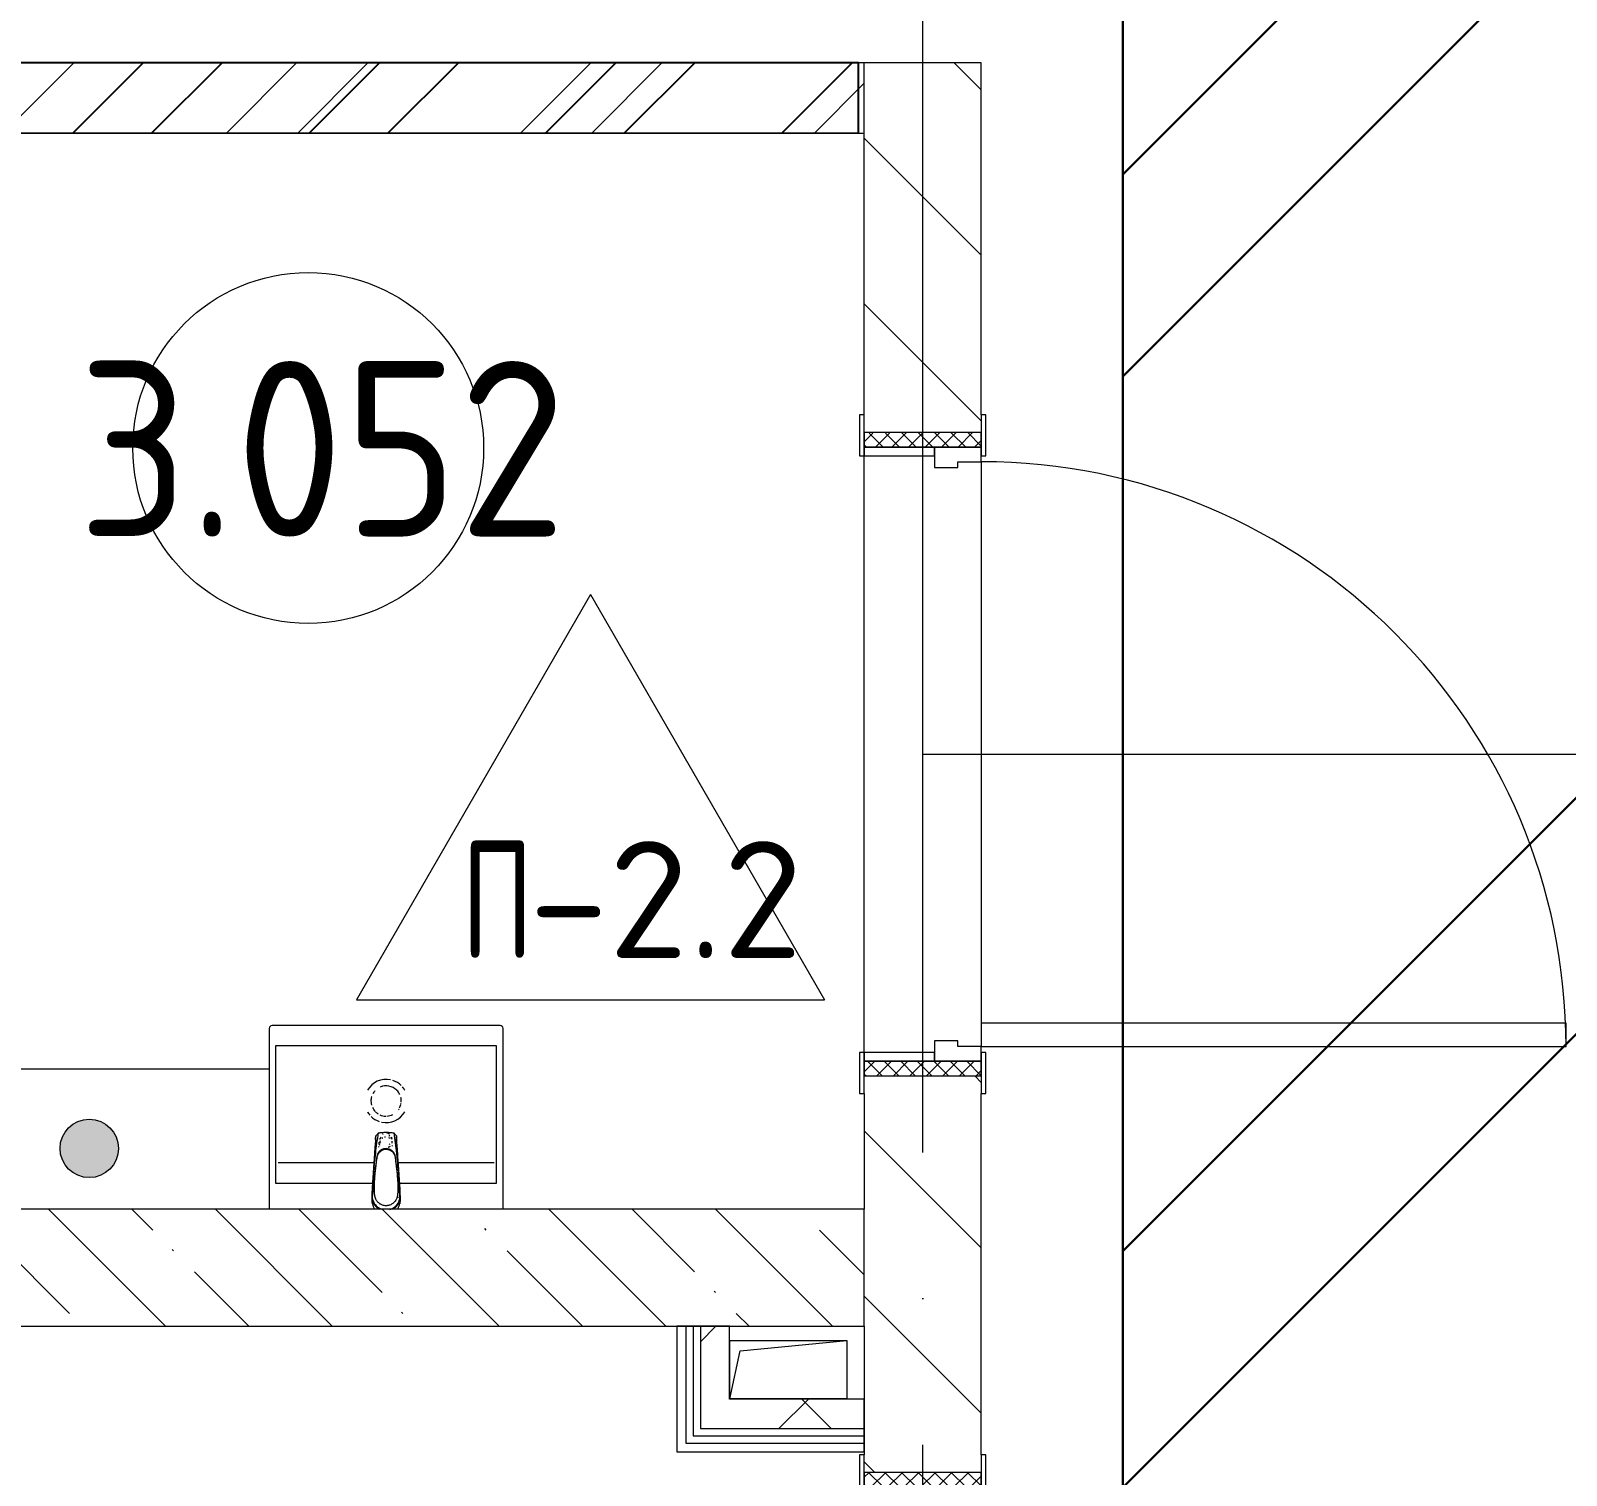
# Model space of a CAD drawing. Header units: millimetres. Extents: x -68946 to 690821, y -552984 to 293768.
# Drawn here: x 166877 to 169503, y -235346 to -232876 of the extents above; entities that cross this region are included whole.
import ezdxf

# ---------------------------------------------------------------- set-up
doc = ezdxf.new("R2010")
doc.units = ezdxf.units.MM
doc.linetypes.add('ADSK_Линия сетки', pattern=[2500, 2000, -250, 0, -250])
doc.layers.get('Defpoints').update_dxf_attribs({"color": 250})
for name, color, linetype, lineweight in [('0) блоки', 250, 'Continuous', 25), ('1.2) Стяжка 6 вып.', 30, 'Continuous', 30), ('1.3) Звуко-изол           6 вып.', 90, 'Continuous', 30), ('1.4) Стяжка 6 вып.', 30, 'Continuous', 30), ('A-AREA-____-IDEN', 250, 'Continuous', 9), ('A-DETL-GENF-OTLN', 250, 'Continuous', 5), ('A-DOOR-____-IDEN', 250, 'Continuous', 9), ('A-DOOR-____-MCUT', 250, 'Continuous', 5), ('A-DOOR-____-OTLN', 250, 'Continuous', 5), ('A-DOOR-FRAM-MCUT', 250, 'Continuous', 5), ('A-DOOR-FRAM-OTLN', 250, 'Continuous', 5), ('A-FLOR-____-IDEN', 250, 'Continuous', 9), ('A-FLOR-____-OTLN', 250, 'Continuous', 9), ('A-GLAZ-____-OTLN', 250, 'Continuous', 5), ('A-WALL-____-MCUT', 250, 'Continuous', 13), ('A-WALL-____-PATT', 250, 'Continuous', 13), ('A-WALL-FNSH-MCUT', 250, 'Continuous', 13), ('G-____-____-TEXT', 250, 'Continuous', 9), ('G-XREF-____-OTLN', 250, 'Continuous', 9), ('I-WALL-____-OTLN', 250, 'Continuous', 9), ('P-SANR-FIXT-OTLN', 250, 'Continuous', 9), ('S-GRID-____-OTLN', 250, 'Continuous', 9)]:
    doc.layers.add(name, color=color, linetype=linetype, lineweight=lineweight)
doc.styles.add('ISOCPEUR_1', font='isocpeur.ttf', dxfattribs={"width": 0.9, "height": 250})
doc.styles.add('ISOCPEUR_2', font='isocpeur.ttf', dxfattribs={"height": 160})
doc.styles.get("Standard").update_dxf_attribs({"font": 'ГОСТ тип А.ttf'})
doc.dimstyles.new('А3', dxfattribs={"dimtxt": 333, "dimasz": 222, "dimexe": 222, "dimexo": 111, "dimgap": 111, "dimtad": 1, "dimtoh": 1, "dimdec": 0, "dimrnd": 0.0015, "dimzin": 0, "dimdsep": 46, "dimtxsty": 'Standard', "dimblk": 'OBLIQUE', "dimcen": 0, "dimclrd": 7, "dimclre": 7, "dimclrt": 7, "dimadec": 0, "dimazin": 0, "dimtfac": 1, "dimtdec": 0, "dimtofl": 0, "dimtmove": 0, "dimatfit": 3, "dimfxl": 1, "dimtolj": 1, "dimtzin": 0, "dimarcsym": 0})
pattern_1 = [(135, (1751.41, 164.685), (-14.14214, -14.14214), []), (225, (1751.41, 164.685), (14.14214, -14.14214), [])]
pattern_2 = [(45, (-371.384, 164.685), (-14.1421, 14.1421), []), (135, (-371.384, 164.685), (-14.1421, -14.1421), [])]
pattern_3 = [(45, (28052.9, -258555.93), (-141.42136, 141.42136), []), (135, (28052.9, -258555.93), (-141.42136, -141.42136), [])]

# ---------------------------------------------------------------- blocks, each defined once
blk = doc.blocks.new('Дверь_СКБ_1Ст_Внутренняя - Д-11п_1100x2100h_ПУИ-41840653-АР1_Маркировочный план 3 этажа секция 2_3')
at = {"layer": 'A-DOOR-____-OTLN'}
h = blk.add_hatch(dxfattribs=at)
h.set_pattern_fill('FP_9', color=256, style=0, pattern_type=2)
h.set_pattern_definition(pattern_1)
h.paths.add_polyline_path([(537.5, -100), (562.5, -100), (562.5, 100), (537.5, 100), (537.5, -42.3)])
at = {"layer": 'A-DOOR-FRAM-OTLN'}
h = blk.add_hatch(dxfattribs=at)
h.set_pattern_fill('FP_10', color=256, style=0, pattern_type=2)
h.set_pattern_definition(pattern_2)
h.paths.add_polyline_path([(-537.5, -100), (-512.5, -100), (-512.5, 100), (-537.5, 100)])
at = {"layer": 'A-DOOR-____-MCUT'}
for p, q in [((-487.5, 1100), (-487.5, 100)), ((-447.5, 1100), (-487.5, 1100)), ((-447.5, 100), (-447.5, 1100)), ((-487.5, 100), (-447.5, 100))]:
    blk.add_line(p, q, dxfattribs=at)
at = {"layer": 'A-DOOR-____-OTLN'}
blk.add_arc((-487.5, 100), 1000, 360, 90, dxfattribs=at)
at = {"layer": 'A-DOOR-FRAM-MCUT'}
for p, q in [((-497.5, 108), (-567.5, 108)), ((-567.5, 108), (-567.5, 100)), ((-497.5, 100), (-497.5, 108)), ((592.5, 108), (522.5, 108)), ((522.5, 108), (522.5, 100)), ((592.5, 100), (592.5, 108)), ((-567.5, 100), (-497.5, 100)), ((-512.5, 100), (-537.5, 100)), ((-537.5, 100), (-537.5, -100)), ((-487.5, 100), (-512.5, 100)), ((-512.5, 100), (-512.5, 20)), ((-512.5, -100), (-512.5, 100)), ((-497.5, 100), (-512.5, 100)), ((-512.5, 100), (-512.5, 99)), ((-512.5, 99), (-497.5, 99)), ((-497.5, 99), (-497.5, 100)), ((-487.5, 60), (-487.5, 100)), ((512.5, 100), (512.5, 60)), ((537.5, 100), (512.5, 100)), ((537.5, 100), (522.5, 100)), ((522.5, 100), (522.5, 99)), ((522.5, 100), (592.5, 100)), ((522.5, 99), (537.5, 99)), ((537.5, 20), (537.5, 100)), ((562.5, 100), (537.5, 100)), ((537.5, 100), (537.5, -100)), ((537.5, 99), (537.5, 100)), ((562.5, -100), (562.5, 100)), ((-477.5, 60), (-487.5, 60)), ((-477.5, 20), (-477.5, 60)), ((512.5, 60), (502.5, 60)), ((502.5, 60), (502.5, 20)), ((-512.5, 20), (-477.5, 20)), ((-497.5, 20), (-512.5, 20)), ((-512.5, 20), (-512.5, -100)), ((-497.5, -100), (-497.5, 20)), ((502.5, 20), (537.5, 20)), ((537.5, 20), (522.5, 20)), ((522.5, 20), (522.5, -100)), ((537.5, -100), (537.5, 20)), ((-497.5, -100), (-567.5, -100)), ((-567.5, -100), (-567.5, -108)), ((-537.5, -100), (-512.5, -100)), ((-512.5, -100), (-497.5, -100)), ((-497.5, -108), (-497.5, -100)), ((522.5, -100), (537.5, -100)), ((592.5, -100), (522.5, -100)), ((522.5, -100), (522.5, -108)), ((537.5, -100), (562.5, -100)), ((592.5, -108), (592.5, -100)), ((-567.5, -108), (-497.5, -108)), ((522.5, -108), (592.5, -108))]:
    blk.add_line(p, q, dxfattribs=at)
blk = doc.blocks.new('SND_Умывальник_Santek HEO - HEO 40_ гибкая подводка_установка на стену_ 400х340х170_  PN4_5_ ХВ_ГВ накидная гайка BP DN15_ К-гл_кон_ П DN 50-V30-АР1_Маркировочный план 3 этажа секция 2_3')
at = {"layer": 'G-XREF-____-OTLN'}
for p, q in [((-17.5, -103.1), (-18.3, -96.1)), ((18.6, -93.2), (17.7, -100.7)), ((-13.2, -122.3), (-12.8, -122.9)), ((13.7, -121.5), (13.9, -121.2))]:
    blk.add_line(p, q, dxfattribs=at)
at = {"layer": 'G-XREF-____-OTLN', "flags": 128}
blk.add_lwpolyline([(0, -129.4), (-2.6, -129.2), (-5.1, -128.6), (-8.6, -126.9), (-9.4, -126.4)], dxfattribs=at)
at = {"layer": 'P-SANR-FIXT-OTLN', "lineweight": 5}
for p, q in [((-200, -25.8), (-200, -335)), ((200, -335), (200, -25.8)), ((-23.9, -47.6), (-23.4, -52)), ((-21.2, -45.9), (-19.8, -45.9)), ((23.4, -52), (23.9, -47.4)), ((-188.5, -306), (-188.5, -70)), ((-188.5, -70), (-22, -70)), ((-188.5, -70), (-22, -70)), ((22.1, -70), (188.5, -70)), ((22.1, -70), (188.5, -70)), ((188.5, -70), (188.5, -306)), ((-184.6, -105), (-19.4, -105)), ((19.4, -105), (184.6, -105)), ((-9.9, -133.7), (-11, -135)), ((-10.2, -147.5), (-8.9, -148.7)), ((-5.9, -150.5), (-4.4, -151)), ((12.6, -138.2), (11.3, -135.3)), ((11.3, -146.2), (11.9, -145.1)), ((12, -138.2), (12, -140.3)), ((12, -138.2), (12, -140.3)), ((188.5, -306), (-188.5, -306)), ((-195, -340), (195, -340))]:
    blk.add_line(p, q, dxfattribs=at)
at = {"layer": 'P-SANR-FIXT-OTLN', "lineweight": 5, "flags": 128}
for points in [[(-24, -45.9), (-23.5, -44.1), (-23.1, -42.4)], [(-21.8, -57.4), (-22.6, -54.7), (-23.4, -52)], [(23.4, -52), (22.6, -54.7), (21.8, -57.4)], [(23.1, -42.5), (23.5, -44.1), (24, -45.9)], [(-17.6, -151.4), (-17.8, -149.6), (-17.9, -147.9)], [(-17.6, -151.4), (-15.4, -153.8), (-13.1, -156.3)], [(13.1, -156.3), (15.4, -153.8), (17.7, -151.4)], [(17.9, -147.9), (17.8, -149.6), (17.7, -151.4)]]:
    blk.add_lwpolyline(points, dxfattribs=at)
at = {"layer": 'P-SANR-FIXT-OTLN', "lineweight": 5}
for centre, radius, start, end in [((0, -210.9), 36.9, 78.0272, 150), ((0, -210.9), 36.9, 45.5918, 71.5441), ((0, -210.9), 25.9, 175.2821, 180), ((0, -210.9), 25.9, 167.3064, 171.5165), ((0, -210.9), 25.9, 152.9816, 166.4817), ((0, -210.9), 25.9, 144, 148.4296), ((0, -210.9), 25.9, 93.0847, 116.1739), ((0, -210.9), 25.9, 65.5446, 88.4632), ((0, -210.9), 25.9, 45.5775, 58.0134), ((0, -210.9), 25.9, 25.5336, 44.5196), ((0, -210.9), 25.9, 13.3482, 16.572), ((0, -210.9), 25.9, 360, 12.6033), ((0, -210.9), 36.9, 30, 40.5764), ((0, -210.9), 36.9, 210, 220.5764), ((0, -210.9), 25.9, 180, 192.7098), ((0, -210.9), 25.9, 205.5336, 224.5196), ((0, -210.9), 25.9, 225.5775, 292.7628), ((0, -210.9), 36.9, 258.0272, 330), ((0, -210.9), 25.9, 317.3943, 331.7651), ((0, -210.9), 25.9, 342.1977, 345.8849), ((0, -210.9), 25.9, 347.2447, 360), ((0, -210.9), 36.9, 225.5918, 251.6223), ((-195, -335), 5, 180, 270), ((195, -335), 5, 270, 360)]:
    blk.add_arc(centre, radius, start, end, dxfattribs=at)
for centre, major_axis, start_param, end_param in [((0, -140.2), (10.5, 0), 2.984761, 3.136523), ((0, -140.2), (10.5, 0), 3.150836, 3.398159), ((0, -144.4), (10.5, 0), 3.221148, 3.665191), ((0, -140.2), (10.5, 0), 2.074739, 2.346091), ((0, -140.2), (10.5, 0), 3.944651, 4.269174), ((0, -144.4), (10.5, 0), 2.106208, 2.262595), ((0, -144.4), (10.5, 0), 4.044495, 4.199712), ((0, -144.4), (13, 0), 4.251351, 4.444761), ((0, -140.2), (10.5, 0), 1.895215, 2.047019), ((0, -144.4), (13, 0), 4.518274, 4.621873), ((0, -140.2), (10.5, 0), 4.792405, 4.95203), ((0, -144.4), (13, 0), 5.095586, 5.204636), ((0, -140.2), (10.5, 0), 5.302179, 5.484258), ((0, -144.4), (10.5, 0), 5.759587, 6.20363), ((0, -140.2), (10.5, 0), 5.967442, 6.44117), ((0, -144.4), (13, 0), 0.38978, 0.473088)]:
    blk.add_ellipse(centre, major_axis=major_axis, ratio=0.841652, start_param=start_param, end_param=end_param, dxfattribs=at)
for points, knots in [([(-24, -45.9), (-24, -44.4), (-23.7, -41.4), (-22.5, -37.8), (-21.2, -35), (-19.5, -32.5), (-16.9, -29.7), (-13.8, -27.3), (-11.8, -26.1), (-11, -25.8)], [0, 0, 0, 0, 4.281434, 8.562869, 10.703586, 12.844303, 17.125738, 21.407172, 23.713881, 23.713881, 23.713881, 23.713881]), ([(-19.3, -26.1), (-19.7, -26.6), (-20.5, -27.7), (-21.5, -29.6), (-22.3, -31.7), (-23.2, -34.8), (-23.8, -38.6), (-23.9, -41), (-24, -41.9)], [0.6, 0.6, 0.6, 0.6, 0.65, 0.7, 0.75, 0.8, 0.9, 1, 1, 1, 1]), ([(-6.5, -25.6), (-7.5, -25.9), (-8.6, -26.3), (-9.7, -26.8), (-9.8, -26.9)], [0.60196439, 0.60196439, 0.60196439, 0.60196439, 0.65277778, 0.6593257, 0.6593257, 0.6593257, 0.6593257]), ([(23, -42.2), (22.5, -40), (20.7, -35.7), (16, -30.5), (11, -27.3), (7.6, -26), (6.3, -25.6)], [0, 0, 0, 0, 0.1111111, 0.2222222, 0.3333333, 0.3953794, 0.3953794, 0.3953794, 0.3953794]), ([(24, -45.9), (23.9, -44.4), (23.7, -42.1), (22.9, -39.2), (22.2, -37.1), (21.1, -35), (19.5, -32.5), (16.9, -29.7), (13.9, -27.4), (12, -26.3), (11.4, -26)], [-68.50295, -68.50295, -68.50295, -68.50295, -64.221516, -62.080799, -59.940082, -57.799364, -55.658647, -51.377213, -47.095778, -45.226728, -45.226728, -45.226728, -45.226728]), ([(-23.2, -41.7), (-23.3, -41.8), (-23.7, -44), (-24.1, -48.4), (-24.2, -55.3), (-23.9, -60.1), (-23.8, -62.5)], [0.6183892, 0.6183892, 0.6183892, 0.6183892, 0.625, 0.75, 0.875, 1, 1, 1, 1]), ([(-23.8, -45.7), (-23.9, -45.2), (-24, -43.9), (-24, -41.1), (-23.8, -38.2), (-23.4, -36), (-23.3, -35.2), (-23.3, -35.2)], [0.449688, 0.449688, 0.449688, 0.449688, 0.4722222, 0.5, 0.5555556, 0.5833333, 0.5860809, 0.5860809, 0.5860809, 0.5860809]), ([(-23.9, -47.6), (-24, -49.2), (-23.9, -52.6), (-23.3, -57.5), (-22.5, -62.4), (-21.8, -67.4), (-21.2, -72.4), (-20.5, -79.2), (-19.6, -85.9), (-18.7, -92.7), (-18.1, -96.9), (-17.7, -100.4), (-17.4, -103.7), (-17.1, -107.9), (-16.5, -113), (-15.5, -117.2), (-14.3, -120.3), (-13.1, -122.6), (-11.5, -124.7), (-9.6, -126.4), (-7.4, -127.7), (-4.3, -129), (-1.7, -129.4), (0, -129.4)], [0, 0, 0, 0, 0.055556, 0.111111, 0.166667, 0.222222, 0.277778, 0.333333, 0.444444, 0.5, 0.555556, 0.583333, 0.611111, 0.666667, 0.722222, 0.777778, 0.805556, 0.833333, 0.861111, 0.888889, 0.916667, 0.944444, 1, 1, 1, 1]), ([(-23.7, -47.4), (-23.7, -47.5), (-23.5, -48.2), (-23.4, -48.9), (-23.2, -49.6)], [0.14243235, 0.14243235, 0.14243235, 0.14243235, 0.15, 0.2, 0.2, 0.2, 0.2]), ([(-23.4, -52), (-23.4, -52.1), (-23.4, -52.4), (-23.4, -53.4), (-23.2, -55.1), (-22.9, -57.5), (-22.6, -60.4), (-22.1, -64.8), (-21.6, -69.6), (-20.9, -74.6), (-20.3, -79.8), (-19.5, -86.3), (-18.6, -93.8), (-17.8, -100.1), (-17.1, -105.1), (-16.7, -108.8), (-16.3, -112.6), (-15.8, -116.3), (-14.7, -120), (-12.8, -123.1), (-11.2, -124.8), (-10.3, -125.5)], [0, 0, 0, 0, 0.0192308, 0.0384615, 0.0576923, 0.0769231, 0.0961538, 0.1153846, 0.1538462, 0.1730769, 0.1923077, 0.2307692, 0.2692308, 0.3076923, 0.3269231, 0.3461538, 0.3653846, 0.3846154, 0.4038462, 0.4230769, 0.4397601, 0.4397601, 0.4397601, 0.4397601]), ([(-13.1, -156.3), (-14, -150.5), (-15.7, -138.8), (-17.5, -124.1), (-18.8, -112.3), (-19.7, -103.3), (-20.4, -95.8), (-21, -89.7), (-21.3, -85.2), (-21.7, -80.4), (-22.2, -73.7), (-22.6, -66.6), (-23, -60), (-23.2, -53.9), (-23.1, -49.2), (-23, -46.9), (-22.9, -46.3)], [0, 0, 0, 0, 0.0714286, 0.1428571, 0.1785714, 0.2142857, 0.25, 0.2678571, 0.2857143, 0.3035714, 0.3214286, 0.3571429, 0.375, 0.3928571, 0.4285714, 0.4414753, 0.4414753, 0.4414753, 0.4414753]), ([(-10.2, -27.1), (-11.2, -27.5), (-13.5, -28.8), (-16.7, -31.3), (-19.6, -34.6), (-21.8, -38.3), (-22.8, -41), (-23.1, -42.4)], [0.6666667, 0.6666667, 0.6666667, 0.6666667, 0.7222222, 0.7916667, 0.8611111, 0.9305556, 1, 1, 1, 1]), ([(-22.3, -41.8), (-22.2, -41.4), (-22.1, -40.9), (-21.9, -40), (-21.7, -39.4), (-21.6, -39)], [0.5, 0.5, 0.5, 0.5, 0.53571429, 0.55357143, 0.57142857, 0.57142857, 0.57142857, 0.57142857]), ([(-21.6, -39), (-21.5, -38.7), (-21.3, -37.9), (-20.7, -36.5), (-19.9, -34.9), (-19.2, -33.8), (-18.9, -33.4)], [0.57142857, 0.57142857, 0.57142857, 0.57142857, 0.58928571, 0.60714286, 0.64285714, 0.66787901, 0.66787901, 0.66787901, 0.66787901]), ([(0, -128.4), (-0.5, -128.4), (-1.5, -128.4), (-3, -128.2), (-4.5, -127.8), (-6, -127.3), (-7.2, -126.7), (-8.3, -126.1), (-9.4, -125.3), (-10.6, -124.2), (-11.7, -123.1), (-12.3, -122.1), (-13, -121.1), (-13.8, -119.5), (-14.8, -117), (-15.6, -113.8), (-16.2, -110.6), (-16.5, -107.9), (-16.7, -104.9), (-17, -102.2), (-17.2, -100.1), (-17.5, -98.1), (-17.8, -95.4), (-18.2, -92.4), (-18.5, -89.5), (-18.8, -86.5), (-19.2, -82.4), (-19.6, -77.2), (-19.9, -71.2), (-19.9, -66.2), (-19.9, -62.6), (-19.9, -59.9), (-19.8, -57.9), (-19.8, -56.3), (-19.8, -54.9), (-19.8, -53.4), (-19.7, -51.5), (-19.5, -49.1), (-18.9, -46.3), (-17.6, -42.7), (-15, -38.6), (-10.6, -34.8), (-6.2, -32.7), (-2.5, -31.9), (0.4, -31.7), (3.3, -32.1), (6, -32.8), (8.2, -33.7), (9.9, -34.7), (11.3, -35.6), (12.7, -36.7), (14, -37.9), (15.2, -39.2), (16.4, -40.9), (17.7, -43.1), (18.9, -46.3), (19.5, -50.3), (19.8, -56.2), (19.9, -62.5), (19.9, -68.3), (19.7, -74), (19.3, -81.1), (18.8, -86.8), (18.5, -89.7)], [0, 0, 0, 0, 0.019231, 0.038462, 0.057692, 0.076923, 0.096154, 0.115385, 0.134615, 0.153846, 0.163462, 0.173077, 0.182692, 0.192308, 0.211538, 0.230769, 0.240385, 0.25, 0.259615, 0.269231, 0.274038, 0.278846, 0.288462, 0.298077, 0.307692, 0.317308, 0.326923, 0.346154, 0.365385, 0.384615, 0.403846, 0.423077, 0.442308, 0.451923, 0.461538, 0.471154, 0.480769, 0.5, 0.519231, 0.538462, 0.576923, 0.615385, 0.653846, 0.673077, 0.692308, 0.711538, 0.730769, 0.75, 0.759615, 0.769231, 0.783654, 0.798077, 0.8125, 0.826923, 0.841346, 0.855769, 0.870192, 0.884615, 0.913462, 0.927885, 0.942308, 0.971154, 1, 1, 1, 1]), ([(4.4, -128.6), (5.6, -128.3), (7.9, -127.3), (11, -125), (13.1, -122.6), (14.4, -120.4), (15.3, -118), (16, -114.9), (16.4, -111.7), (16.6, -109.2), (16.9, -106.6), (17.3, -103.5), (17.9, -98.4), (18.7, -92.2), (19.7, -84.7), (20.4, -78.4), (21, -73.5), (21.6, -68.8), (22.1, -64.3), (22.6, -60.2), (22.9, -57.4), (23.2, -55.1), (23.3, -53.4), (23.4, -52.4), (23.4, -52.1), (23.4, -52)], [0.5192308, 0.5192308, 0.5192308, 0.5192308, 0.5384615, 0.5576923, 0.5769231, 0.5865385, 0.5961538, 0.6153846, 0.6346154, 0.6442308, 0.6538462, 0.6730769, 0.6923077, 0.7307692, 0.7692308, 0.8076923, 0.8269231, 0.8461538, 0.8846154, 0.9038462, 0.9230769, 0.9423077, 0.9615385, 0.9807692, 1, 1, 1, 1]), ([(23.1, -48.2), (23.1, -49.1), (23.2, -51.4), (23.2, -55.4), (23.1, -60), (22.6, -66.6), (22.2, -73.7), (21.7, -80.4), (21.4, -85.2), (21, -89.7), (20.5, -95.8), (19.8, -103.3), (18.9, -112.3), (17.5, -124.1), (15.7, -138.8), (14, -150.5), (13.1, -156.3)], [0.5714286, 0.5714286, 0.5714286, 0.5714286, 0.5892857, 0.6071429, 0.625, 0.6428571, 0.6785714, 0.6964286, 0.7142857, 0.7321429, 0.75, 0.7857143, 0.8214286, 0.8571429, 0.9285714, 1, 1, 1, 1]), ([(19, -33.6), (19.3, -34), (19.8, -34.7), (20.4, -35.8), (20.8, -36.6), (21, -37.2), (21.1, -37.4)], [0.3358363, 0.3358363, 0.3358363, 0.3358363, 0.35714286, 0.375, 0.39285714, 0.40186247, 0.40186247, 0.40186247, 0.40186247]), ([(19, -89.8), (19.5, -86.2), (20.2, -80.8), (21.1, -73.7), (21.7, -68.4), (22.2, -64), (22.7, -60.5), (23.3, -57.1), (23.9, -52.7), (24, -49.2), (23.9, -47.4)], [0, 0, 0, 0, 0.25, 0.375, 0.5, 0.625, 0.6875, 0.75, 0.875, 1, 1, 1, 1]), ([(21.8, -39.4), (21.8, -39.6), (21.9, -40), (22, -40.2), (22, -40.4)], [0.43577337, 0.43577337, 0.43577337, 0.43577337, 0.44642857, 0.45645234, 0.45645234, 0.45645234, 0.45645234]), ([(23.2, -34.8), (23.2, -35), (23.4, -35.9), (23.8, -38.2), (24.1, -41.7), (24, -44.5), (23.8, -45.8)], [0.4097338, 0.4097338, 0.4097338, 0.4097338, 0.4166667, 0.4444444, 0.5, 0.550944, 0.550944, 0.550944, 0.550944]), ([(23.2, -49.6), (23.4, -48.9), (23.6, -48.2), (23.7, -47.5), (23.7, -47.4)], [0.8, 0.8, 0.8, 0.8, 0.85, 0.85756426, 0.85756426, 0.85756426, 0.85756426]), ([(23.8, -62.5), (24, -60.1), (24.2, -55.3), (24.1, -48.9), (23.8, -45), (23.6, -43.3)], [0, 0, 0, 0, 0.125, 0.25, 0.3486166, 0.3486166, 0.3486166, 0.3486166]), ([(-23.8, -62.5), (-23.7, -64.3), (-23.4, -68.1), (-23, -74.1), (-22.7, -79.7), (-22.4, -84.3), (-22, -88.9), (-21.7, -94.5), (-21, -103.5), (-20.5, -111.8), (-19.9, -120.3), (-19.3, -128.7), (-18.5, -138.9), (-17.9, -147.2), (-17.6, -151.4)], [0, 0, 0, 0, 0.071429, 0.142857, 0.214286, 0.25, 0.285714, 0.357143, 0.428571, 0.571429, 0.642857, 0.714286, 0.857143, 1, 1, 1, 1]), ([(-19, -82.1), (-19, -81.8), (-19.1, -81), (-19.3, -79.8), (-19.5, -78.5), (-19.7, -77), (-20, -75.2), (-20.3, -72.9), (-20.7, -70.2), (-21.2, -66.7), (-21.7, -63.4), (-22.1, -60.6), (-22.4, -58.9), (-22.5, -57.8), (-22.4, -57.3), (-22.2, -57.1), (-22, -57.3), (-21.8, -57.4)], [-0.210165, -0.210165, -0.210165, -0.210165, -0.203125, -0.1953125, -0.1875, -0.1796875, -0.171875, -0.15625, -0.140625, -0.125, -0.09375, -0.078125, -0.0625, -0.046875, -0.03125, -0.015625, 0, 0, 0, 0]), ([(17.7, -151.4), (18, -147.2), (18.6, -138.9), (19.3, -128.7), (19.9, -120.3), (20.3, -113.9), (20.8, -107.6), (21.2, -101.3), (21.7, -94.5), (22.1, -88.9), (22.4, -84.3), (22.7, -79.7), (23.1, -74.1), (23.5, -68.1), (23.7, -64.3), (23.8, -62.5)], [0, 0, 0, 0, 0.142857, 0.285714, 0.357143, 0.428571, 0.5, 0.571429, 0.642857, 0.714286, 0.75, 0.785714, 0.857143, 0.928571, 1, 1, 1, 1]), ([(19.4, -78.5), (19.4, -78.9), (19.3, -79.8), (19.1, -81.1), (19, -81.9), (18.9, -82.3)], [-0.8125, -0.8125, -0.8125, -0.8125, -0.8046875, -0.796875, -0.78898159, -0.78898159, -0.78898159, -0.78898159]), ([(21.8, -57.4), (21.9, -57.3), (22.2, -57.1), (22.4, -57.3), (22.4, -57.8), (22.3, -58.9), (22.1, -60.6), (21.6, -63.4), (21.2, -66.7), (20.8, -69.6), (20.6, -70.9), (20.5, -71.3)], [-1, -1, -1, -1, -0.984375, -0.96875, -0.953125, -0.9375, -0.921875, -0.90625, -0.875, -0.859375, -0.852792, -0.852792, -0.852792, -0.852792]), ([(18.5, -89.7), (18.2, -92.3), (17.7, -96.2), (17.1, -101.5), (16.7, -105.4), (16.2, -109.4), (15.6, -113.3), (14.9, -116.5), (14, -119), (13.2, -120.8), (12.1, -122.5), (10.4, -124.6), (7.7, -126.6), (4, -128.1), (1.3, -128.4), (0, -128.4)], [0, 0, 0, 0, 0.166667, 0.25, 0.333333, 0.416667, 0.5, 0.583333, 0.625, 0.666667, 0.708333, 0.75, 0.833333, 0.916667, 1, 1, 1, 1]), ([(0, -129.4), (0.8, -129.4), (2.1, -129.3), (3.7, -129), (4.8, -128.7), (5.9, -128.3), (6.8, -127.9), (7.7, -127.5), (8.8, -126.8), (10, -126), (11.1, -125.1), (12.3, -123.8), (13.5, -122), (14.6, -119.8), (15.4, -117.2), (16.1, -114), (16.7, -110.3), (17.2, -105.9), (17.7, -101.1), (18.3, -95.7), (18.8, -91.8), (19, -89.8)], [0, 0, 0, 0, 0.1, 0.15, 0.2, 0.25, 0.3, 0.35, 0.4, 0.45, 0.5, 0.55, 0.6, 0.65, 0.7, 0.75, 0.8, 0.85, 0.9, 0.95, 1, 1, 1, 1]), ([(-19.1, -130.9), (-19.1, -130.8), (-19, -130.7), (-18.8, -130.7), (-18.6, -130.6), (-18.5, -130.6), (-18.3, -130.5), (-18.1, -130.5), (-17.6, -130.5), (-17, -130.4), (-16.6, -130.3)], [0, 0, 0, 0, 0.1, 0.15, 0.175, 0.2, 0.225, 0.25, 0.3, 0.4, 0.4, 0.4, 0.4]), ([(16.7, -130.3), (17.1, -130.4), (17.6, -130.5), (18.1, -130.5), (18.4, -130.5), (18.5, -130.6), (18.7, -130.6), (18.8, -130.7), (19, -130.7), (19.1, -130.8), (19.1, -130.9)], [0.6, 0.6, 0.6, 0.6, 0.7, 0.75, 0.775, 0.8, 0.825, 0.85, 0.9, 1, 1, 1, 1]), ([(-17.9, -147.9), (-18, -146.5), (-17.9, -143.9), (-17.2, -140.7), (-16.4, -138.5), (-16, -137.5), (-15.8, -137.1), (-15.7, -137)], [0, 0, 0, 0, 0.1666667, 0.3333333, 0.4166667, 0.4583333, 0.4722829, 0.4722829, 0.4722829, 0.4722829]), ([(11.7, -131.8), (11.9, -131.9), (12.3, -132.2), (12.7, -132.7), (12.9, -132.9), (13.1, -133)], [0.26184412, 0.26184412, 0.26184412, 0.26184412, 0.29166667, 0.3125, 0.33333333, 0.33333333, 0.33333333, 0.33333333]), ([(15.8, -137), (15.8, -137.1), (16, -137.5), (16.5, -138.5), (17.3, -140.7), (17.9, -143.9), (18, -146.5), (17.9, -147.9)], [0.5277524, 0.5277524, 0.5277524, 0.5277524, 0.5416667, 0.5833333, 0.6666667, 0.8333333, 1, 1, 1, 1])]:
    blk.add_open_spline(points, degree=3, knots=knots, dxfattribs=at)
for points in [[(24, -41.9), (24, -41.1), (23.9, -39.5), (23.6, -37.3), (23.3, -35.4), (22.9, -33.6), (22.3, -31.4), (21.5, -29.4), (20.4, -27.5), (19.6, -26.3), (19.1, -25.8)], [(-24, -41.9), (-24.1, -43), (-24, -44.1), (-24, -45.2)], [(-23.4, -52), (-23.6, -51), (-23.8, -48.9), (-23.9, -46.9), (-24, -45.9)], [(-23.1, -42.4), (-23.3, -43.2), (-23.7, -45), (-23.8, -46.7), (-23.9, -47.6)], [(23.9, -47.4), (23.8, -46.6), (23.6, -44.8), (23.3, -43.1), (23, -42.2)], [(24, -45.9), (23.9, -46.9), (23.8, -48.9), (23.5, -51), (23.4, -52)], [(24, -45.2), (24.1, -44.1), (24.1, -43), (24, -41.9)], [(-20.2, -59.9), (-20.7, -59.1), (-21.3, -58.3), (-21.8, -57.4)], [(-20.9, -104.7), (-20.9, -104.7), (-20.7, -104.7), (-20.3, -104.6), (-20, -104.6)], [(20.1, -104.6), (20.6, -104.7), (20.9, -104.7), (20.9, -104.7)], [(-6.7, -127.8), (-5.9, -128.2), (-5, -128.5), (-4.1, -128.7)], [(-6.6, -157.1), (-7.7, -157), (-9.8, -156.8), (-12, -156.5), (-13.1, -156.3)], [(0, -157.4), (-1.1, -157.4), (-3.3, -157.4), (-5.5, -157.2), (-6.6, -157.1)], [(6.6, -157.1), (5.5, -157.2), (3.3, -157.4), (1.1, -157.4), (0, -157.4)], [(13.1, -156.3), (12, -156.5), (9.9, -156.8), (7.7, -157), (6.6, -157.1)]]:
    blk.add_open_spline(points, degree=3, dxfattribs=at)
blk = doc.blocks.new('Дверь_СКБ_1Ст_Внутренняя - Д-4л_1100x2100h_С_У персонала_ Душ персонала-41891210-АР1_Маркировочный план 3 этажа секция 2_3')
at = {"layer": 'A-DOOR-____-OTLN'}
h = blk.add_hatch(dxfattribs=at)
h.set_pattern_fill('FP_9', color=256, style=0, pattern_type=2)
h.set_pattern_definition(pattern_1)
h.paths.add_polyline_path([(562.5, 100), (537.5, 100), (537.5, -100), (562.5, -100)])
at = {"layer": 'A-DOOR-FRAM-OTLN'}
h = blk.add_hatch(dxfattribs=at)
h.set_pattern_fill('FP_10', color=256, style=0, pattern_type=2)
h.set_pattern_definition(pattern_2)
h.paths.add_polyline_path([(-512.5, 100), (-537.5, 100), (-536.4, -100), (-512.5, -100), (-512.5, 40.7)])
at = {"layer": 'A-DOOR-____-MCUT'}
for p, q in [((512.5, 1100), (472.5, 1100)), ((472.5, 1100), (472.5, 100)), ((512.5, 100), (512.5, 1100)), ((472.5, 100), (512.5, 100))]:
    blk.add_line(p, q, dxfattribs=at)
at = {"layer": 'A-DOOR-____-OTLN'}
blk.add_arc((512.5, 100), 1000, 90, 180, dxfattribs=at)
at = {"layer": 'A-DOOR-FRAM-MCUT'}
for p, q in [((-497.5, 108), (-567.5, 108)), ((-567.5, 108), (-567.5, 100)), ((-497.5, 100), (-497.5, 108)), ((592.5, 108), (522.5, 108)), ((522.5, 108), (522.5, 100)), ((592.5, 100), (592.5, 108)), ((-567.5, 100), (-497.5, 100)), ((-512.5, 100), (-537.5, 100)), ((-537.5, 100), (-537.5, -100)), ((-487.5, 100), (-512.5, 100)), ((-512.5, 100), (-512.5, 20)), ((-512.5, -100), (-512.5, 100)), ((-497.5, 100), (-512.5, 100)), ((-512.5, 100), (-512.5, 99)), ((-512.5, 99), (-497.5, 99)), ((-497.5, 99), (-497.5, 100)), ((-487.5, 60), (-487.5, 100)), ((512.5, 100), (512.5, 60)), ((537.5, 100), (512.5, 100)), ((537.5, 100), (522.5, 100)), ((522.5, 100), (522.5, 99)), ((522.5, 100), (592.5, 100)), ((522.5, 99), (537.5, 99)), ((537.5, 20), (537.5, 100)), ((562.5, 100), (537.5, 100)), ((537.5, 100), (537.5, -100)), ((537.5, 99), (537.5, 100)), ((562.5, -100), (562.5, 100)), ((-477.5, 60), (-487.5, 60)), ((-477.5, 20), (-477.5, 60)), ((512.5, 60), (502.5, 60)), ((502.5, 60), (502.5, 20)), ((-512.5, 20), (-477.5, 20)), ((-497.5, 20), (-512.5, 20)), ((-512.5, 20), (-512.5, -100)), ((-497.5, -100), (-497.5, 20)), ((502.5, 20), (537.5, 20)), ((537.5, 20), (522.5, 20)), ((522.5, 20), (522.5, -100)), ((537.5, -100), (537.5, 20)), ((-497.5, -100), (-567.5, -100)), ((-567.5, -100), (-567.5, -108)), ((-537.5, -100), (-512.5, -100)), ((-512.5, -100), (-497.5, -100)), ((-497.5, -108), (-497.5, -100)), ((522.5, -100), (537.5, -100)), ((592.5, -100), (522.5, -100)), ((522.5, -100), (522.5, -108)), ((537.5, -100), (562.5, -100)), ((592.5, -108), (592.5, -100)), ((-567.5, -108), (-497.5, -108)), ((522.5, -108), (592.5, -108))]:
    blk.add_line(p, q, dxfattribs=at)
blk = doc.blocks.new('_Wn_-As_OpeningMEP_floor__Rectangular - _Wn_-As_OpeningMEP_floor__Rectangular-35307840-АР1_Маркировочный план 3 этажа секция 2_3')
at = {"layer": 'A-DETL-GENF-OTLN', "lineweight": 5}
for p, q in [((-100, 0), (-82.3, 82.3)), ((-82.3, 82.3), (100, 100))]:
    blk.add_line(p, q, dxfattribs=at)
blk = doc.blocks.new('AAR_СКБ_Марка_Помещения_мал - Номер-28977439-АР1_Маркировочный план 3 этажа секция 2_3')
at = {"layer": 'A-AREA-____-IDEN'}
blk.add_circle((-0.028, 0), 3, dxfattribs=at)
blk = doc.blocks.new('AAR_СКБ_Марка_Перекрытия - Марка пола-17325028-АР1_Маркировочный план 3 этажа секция 2_3')
at = {"layer": 'A-FLOR-____-IDEN'}
for p, q in [((0, 6.932), (-4.002, 0)), ((0, 6.932), (4.002, 0)), ((-4.002, 0), (4.002, 0))]:
    blk.add_line(p, q, dxfattribs=at)
blk = doc.blocks.new('_Oblique')
at = {"color": 0, "linetype": 'ByBlock', "lineweight": -2}
blk.add_line((-0.5, -0.5), (0.5, 0.5), dxfattribs=at)
blk = doc.blocks.new('*D5422')
at = {"color": 7, "lineweight": -2, "transparency": 16777216}
for p, q in [((164752.9, -232820.1), (164752.9, -232320.1)), ((168302.9, -232819.8), (168302.9, -232319.8)), ((164752.9, -232542.1), (168302.9, -232541.8))]:
    blk.add_line(p, q, dxfattribs=at)
at = {"layer": 'Defpoints', "color": 0, "lineweight": 30, "transparency": 16777216}
for p in [(168302.9, -232541.8), (164752.9, -232931.1), (168302.9, -232930.8)]:
    blk.add_point(p, dxfattribs=at)
at = {"color": 7, "lineweight": -2, "transparency": 16777216, "xscale": 222, "yscale": 222, "zscale": 222}
for p, rotation in [((164752.9, -232542.1), 180.0051588255423), ((168302.9, -232541.8), 0.005158825542255155)]:
    blk.add_blockref('_Oblique', p, dxfattribs=dict(at, rotation=rotation))
at = {"color": 7, "transparency": 16777216, "insert": (166527.8, -232264.4), "char_height": 333, "attachment_point": 5, "rotation": 0.0052}
blk.add_mtext('\\A1;3550', dxfattribs=at)

msp = doc.modelspace()

# ---------------------------------------------------------------- hatches: boundary and pattern name
at = {"layer": '0) блоки'}
h = msp.add_hatch(dxfattribs=at)
h.set_pattern_fill('ANSI32', color=256, scale=30)
h.set_pattern_definition([(45, (0, 4110.83), (-202.05576, 202.05576), []), (45, (134.7, 4110.83), (-202.05576, 202.05576), [])])
h.paths.add_polyline_path([(164752.9057, -232931.0884), (164752.9057, -233050.929), (168293.0562, -233050.6103), (168293.0562, -232930.7696)])
at = {"layer": '1.2) Стяжка 6 вып.', "lineweight": 30}
h = msp.add_hatch(dxfattribs=at)
h.set_pattern_fill('ANSI31', color=256, scale=333)
h.paths.add_polyline_path([(168744.8482, -232848.7237), (165003.6855, -232848.7237), (165003.6855, -230577.8929), (168744.8482, -230577.8929), (168744.8482, -224829.3261), (164833.2162, -224829.3261), (164833.2162, -221125.1731), (168744.8482, -221125.1731), (168744.8482, -213028.6273), (164947.8838, -213028.6273), (164947.8838, -210186.4206), (168744.8482, -210186.4206), (168744.8482, -199980.9286), (172833.1936, -199980.9286), (172833.1936, -258343.4286), (168744.8482, -258343.4286), (168744.8482, -248036.2565), (164977.9057, -248036.2565), (164977.9057, -245910.0791), (168744.8482, -245910.0791)])
at = {"layer": '1.3) Звуко-изол           6 вып.', "lineweight": 30}
h = msp.add_hatch(dxfattribs=at)
h.set_pattern_fill('ANSI31', color=256, scale=500)
h.paths.add_polyline_path([(168744.8482, -232848.7237), (165003.6855, -232848.7237), (165003.6855, -230577.8929), (168744.8482, -230577.8929), (168744.8482, -224829.3261), (164833.2162, -224829.3261), (164833.2162, -221125.1731), (168744.8482, -221125.1731), (168744.8482, -213028.6273), (164947.8838, -213028.6273), (164947.8838, -210186.4206), (168744.8482, -210186.4206), (168744.8482, -199980.9286), (172833.1936, -199980.9286), (172833.1936, -258343.4286), (168744.8482, -258343.4286), (168744.8482, -248036.2565), (164977.9057, -248036.2565), (164977.9057, -245910.0791), (168744.8482, -245910.0791)])
at = {"layer": '1.4) Стяжка 6 вып.', "lineweight": 30}
h = msp.add_hatch(dxfattribs=at)
h.set_pattern_fill('ANSI32', color=256, scale=333)
h.paths.add_polyline_path([(168744.8482, -232848.7237), (165003.6855, -232848.7237), (165003.6855, -230577.8929), (168744.8482, -230577.8929), (168744.8482, -224829.3261), (164833.2162, -224829.3261), (164833.2162, -221125.1731), (168744.8482, -221125.1731), (168744.8482, -213028.6273), (164947.8838, -213028.6273), (164947.8838, -210186.4206), (168744.8482, -210186.4206), (168744.8482, -199980.9286), (172833.1936, -199980.9286), (172833.1936, -258343.4286), (168744.8482, -258343.4286), (168744.8482, -248036.2565), (164977.9057, -248036.2565), (164977.9057, -245910.0791), (168744.8482, -245910.0791)])
at = {"layer": 'A-WALL-____-PATT', "lineweight": 15}
h = msp.add_hatch(dxfattribs=at)
h.set_pattern_fill('FP_2', color=256, style=0, pattern_type=2)
h.set_pattern_definition([(45, (28052.9, -258555.93), (-251.4472, 251.4472), []), (45, (28052.9, -258174.93), (-251.4472, 251.4472), [])])
h.paths.add_polyline_path([(168281.3455, -233050.929), (168302.9057, -233050.929), (168302.9057, -232930.929), (164752.9057, -232930.929), (164752.9057, -233050.929), (168272.8838, -233050.929)])
h = msp.add_hatch(dxfattribs=at)
h.set_pattern_fill('FP_1', color=256, style=0, pattern_type=2)
h.set_pattern_definition([(135, (28052.9, -258555.93), (-141.42136, -141.42136), [])])
h.paths.add_polyline_path([(168302.9057, -245555.928), (168502.9057, -245555.928), (168502.3075, -241231.9317), (168302.9057, -241231.9317), (168302.9057, -245355.9286)])
h.paths.add_polyline_path([(168502.9057, -240131.9317), (168502.9057, -238541.9292), (168302.9057, -238541.9292), (168302.9057, -240131.9317), (168337.6694, -240131.9317)])
h.paths.add_polyline_path([(168502.9057, -237441.9292), (168502.9057, -236440.8093), (168302.9057, -236440.8093), (168302.9057, -237441.9292)])
h.paths.add_polyline_path([(168302.9057, -235340.8093), (168502.9057, -235340.8093), (168502.9057, -234662.929), (168302.9057, -234664.0515), (168302.9057, -235310.8093)])
h.paths.add_polyline_path([(168302.9057, -233562.929), (168502.9057, -233562.929), (168502.9057, -232930.929), (168302.9057, -232930.929), (168302.9057, -233532.929)])
h = msp.add_hatch(dxfattribs=at)
h.set_pattern_fill('FP_19', color=256, style=0, pattern_type=2)
h.set_pattern_definition([(135, (28052.9, -258555.93), (-142.5612, -142.5612), []), (135, (28195.47, -258555.93), (-142.5612, -142.5612), [252.016, -50.403, 3.353, -47.05])])
h.paths.add_polyline_path([(166079.8867, -235090.9286), (168302.8838, -235090.9286), (168302.8838, -234890.9286), (164552.8838, -234890.9286), (164552.9057, -235090.9286), (165279.0766, -235090.9286)])
h = msp.add_hatch(dxfattribs=at)
h.set_pattern_fill('FP_52', color=256, style=0, pattern_type=2)
h.set_pattern_definition(pattern_3)
h.paths.add_polyline_path([(168022.5073, -235265.9288), (168072.5073, -235265.9288), (168072.5073, -235090.9288), (168022.5073, -235090.9288), (168022.5073, -235221.7819)])
h = msp.add_hatch(dxfattribs=at)
h.set_pattern_fill('FP_52', color=256, style=0, pattern_type=2)
h.set_pattern_definition(pattern_3)
h.paths.add_polyline_path([(168078.7558, -235265.9288), (168302.8838, -235265.9288), (168302.8838, -235215.9288), (168072.5073, -235216.7177), (168073.2634, -235265.9288)])
at = {"layer": 'G-____-____-TEXT'}
h = msp.add_hatch(color=130, dxfattribs=at)
edge = h.paths.add_edge_path()
edge.add_arc((166977.4878, -234786.8795), 50, 0, 360)

# ---------------------------------------------------------------- linework, layer by layer
at = {"layer": '0) блоки'}
msp.add_lwpolyline([(164752.9057, -232931.0884), (164752.9057, -233050.929), (168293.0562, -233050.6103), (168293.0562, -232930.7696)], close=True, dxfattribs=at)
at = {"layer": '1.2) Стяжка 6 вып.', "lineweight": 30}
msp.add_lwpolyline([(168744.8482, -221125.1731), (168744.8482, -213028.6273), (164947.8838, -213028.6273), (164947.8838, -210186.4206), (168744.8482, -210186.4206), (168744.8482, -199980.9286), (172833.1936, -199980.9286), (172833.1936, -258343.4286), (168744.8482, -258343.4286), (168744.8482, -248036.2565), (164977.9057, -248036.2565), (164977.9057, -245910.0791), (168744.8482, -245910.0791), (168744.8482, -232848.7237), (165003.6855, -232848.7237), (165003.6855, -230577.8929), (168744.8482, -230577.8929), (168744.8482, -224829.3261), (164833.2162, -224829.3261), (164833.2162, -221125.1731)], close=True, dxfattribs=at)
at = {"layer": 'A-DOOR-____-IDEN'}
msp.add_line((168402.9057, -234112.929), (169558.7526, -234112.929), dxfattribs=at)
at = {"layer": 'A-FLOR-____-OTLN', "lineweight": 5}
for p, q in [((168502.9057, -233612.929), (168502.9057, -234572.929)), ((166516.0341, -234650.9286), (167285.0766, -234650.9286)), ((168072.8838, -235215.0956), (168072.8838, -235115.0956)), ((168072.8838, -235115.0956), (168272.8838, -235115.0956)), ((168272.8838, -235115.0956), (168272.8838, -235215.0956)), ((168272.8838, -235215.0956), (168072.8838, -235215.0956))]:
    msp.add_line(p, q, dxfattribs=at)
at = {"layer": 'A-WALL-____-MCUT', "color": 7, "lineweight": 15}
for p, q in [((168502.9057, -232930.929), (164752.9057, -232930.929)), ((168302.9057, -233532.929), (168302.9057, -232930.929)), ((168502.9057, -233532.929), (168502.9057, -232930.929)), ((164752.9057, -233050.929), (168302.9057, -233050.929)), ((168302.9057, -234692.929), (168302.9057, -234890.9286)), ((168502.9057, -235310.8093), (168502.9057, -234692.929)), ((168072.5073, -235090.9288), (168022.5073, -235090.9288)), ((168022.5073, -235090.9288), (168022.5073, -235265.9288)), ((168072.5073, -235215.9288), (168072.5073, -235090.9288)), ((168302.9057, -235090.9286), (168302.9057, -235310.8093)), ((168302.8838, -235215.9288), (168072.5073, -235215.9288)), ((168302.8838, -235265.9288), (168302.8838, -235215.9288)), ((168022.5073, -235265.9288), (168302.8838, -235265.9288))]:
    msp.add_line(p, q, dxfattribs=at)
at = {"layer": 'A-WALL-____-MCUT', "color": 250, "lineweight": 15}
for p, q in [((168302.9057, -234890.9286), (164552.8838, -234890.9286)), ((168302.8838, -235090.9286), (168302.8838, -234890.9286)), ((165146.0766, -235090.9286), (168302.9057, -235090.9286)), ((167997.5073, -235090.9288), (167982.5073, -235090.9288)), ((167982.5073, -235090.9288), (167982.5073, -235305.9288)), ((167997.5073, -235090.9288), (167997.5073, -235290.9288)), ((167997.5073, -235290.9288), (168302.8838, -235290.9288)), ((168302.8838, -235305.9288), (168302.8838, -235290.9288)), ((167982.5073, -235305.9288), (168302.8838, -235305.9288))]:
    msp.add_line(p, q, dxfattribs=at)
at = {"layer": 'A-WALL-____-MCUT', "lineweight": 15}
for p, q in [((168302.9057, -235090.9286), (168302.9057, -234890.9286)), ((168010.0073, -235090.9288), (168010.0073, -235278.4288)), ((168010.0073, -235278.4288), (168302.8838, -235278.4288))]:
    msp.add_line(p, q, dxfattribs=at)
at = {"layer": 'A-WALL-FNSH-MCUT', "lineweight": 15}
for p, q in [((168022.5073, -235090.9288), (167997.5073, -235090.9288)), ((168302.8838, -235290.9288), (168302.8838, -235265.9288))]:
    msp.add_line(p, q, dxfattribs=at)
at = {"layer": 'G-____-____-TEXT', "color": 130}
msp.add_circle((166977.4878, -234786.8795), 50, dxfattribs=at)
at = {"layer": 'I-WALL-____-OTLN', "lineweight": 15}
msp.add_line((168302.9057, -234622.929), (168302.9057, -233602.929), dxfattribs=at)
at = {"layer": 'S-GRID-____-OTLN', "linetype": 'ADSK_Линия сетки'}
msp.add_line((168402.9057, -262294.7685), (168402.9057, -197353.9241), dxfattribs=at)

# ---------------------------------------------------------------- block references
at = {"layer": 'A-AREA-____-IDEN', "xscale": 99.99999999999993, "yscale": 99.99999999999993, "zscale": 99.99999999999993}
msp.add_blockref('AAR_СКБ_Марка_Помещения_мал - Номер-28977439-АР1_Маркировочный план 3 этажа секция 2_3', (167354.6395, -233589.3988), dxfattribs=at)
at = {"layer": 'A-DOOR-____-OTLN'}
for name, p, rotation in [('Дверь_СКБ_1Ст_Внутренняя - Д-4л_1100x2100h_С_У персонала_ Душ персонала-41891210-АР1_Маркировочный план 3 этажа секция 2_3', (168402.9057, -234100.429), 269.9999999999941), ('Дверь_СКБ_1Ст_Внутренняя - Д-11п_1100x2100h_ПУИ-41840653-АР1_Маркировочный план 3 этажа секция 2_3', (168402.9057, -235903.3093), 89.99999999999417)]:
    msp.add_blockref(name, p, dxfattribs=dict(at, rotation=rotation))
at = {"layer": 'A-FLOR-____-IDEN', "xscale": 99.99999999999993, "yscale": 99.99999999999993, "zscale": 99.99999999999993}
msp.add_blockref('AAR_СКБ_Марка_Перекрытия - Марка пола-17325028-АР1_Маркировочный план 3 этажа секция 2_3', (167834.8258, -234532.9877), dxfattribs=at)
at = {"layer": 'A-GLAZ-____-OTLN'}
msp.add_blockref('_Wn_-As_OpeningMEP_floor__Rectangular - _Wn_-As_OpeningMEP_floor__Rectangular-35307840-АР1_Маркировочный план 3 этажа секция 2_3', (168172.8838, -235215.0956), dxfattribs=at)
at = {"layer": 'P-SANR-FIXT-OTLN', "lineweight": 5, "rotation": 180}
msp.add_blockref('SND_Умывальник_Santek HEO - HEO 40_ гибкая подводка_установка на стену_ 400х340х170_  PN4_5_ ХВ_ГВ накидная гайка BP DN15_ К-гл_кон_ П DN 50-V30-АР1_Маркировочный план 3 этажа секция 2_3', (167485.0766, -234916.7624), dxfattribs=at)

# ---------------------------------------------------------------- texts
at = {"layer": 'A-AREA-____-IDEN', "insert": (166957.9003, -233440.739), "char_height": 300, "width": 654.177, "attachment_point": 1, "style": 'ISOCPEUR_1'}
msp.add_mtext('3.052', dxfattribs=at)
at = {"layer": 'A-FLOR-____-IDEN', "char_height": 200, "attachment_point": 1, "style": 'ISOCPEUR_2'}
for s, insert, width in [('\\fISOCPEUR|b0|i0|c204|p34|;\\W.7;П', (167613.4909, -234261.6019), 140.295312), ('-2.2', (167729.2461, -234261.6019), 420.885937)]:
    msp.add_mtext(s, dxfattribs=dict(at, insert=insert, width=width))

# ---------------------------------------------------------------- dimensions: what is measured, and where the dimension line sits
dim = msp.add_aligned_dim(p1=(164752.9057, -232931.0884), p2=(168302.9057, -232930.7688), distance=388.9915, dimstyle='А3')
dim.commit()
dim.dimension.update_dxf_attribs({"geometry": '*D5422', "text_midpoint": (166527.8457, -232264.4371)})

doc.saveas('drawing.dxf')
